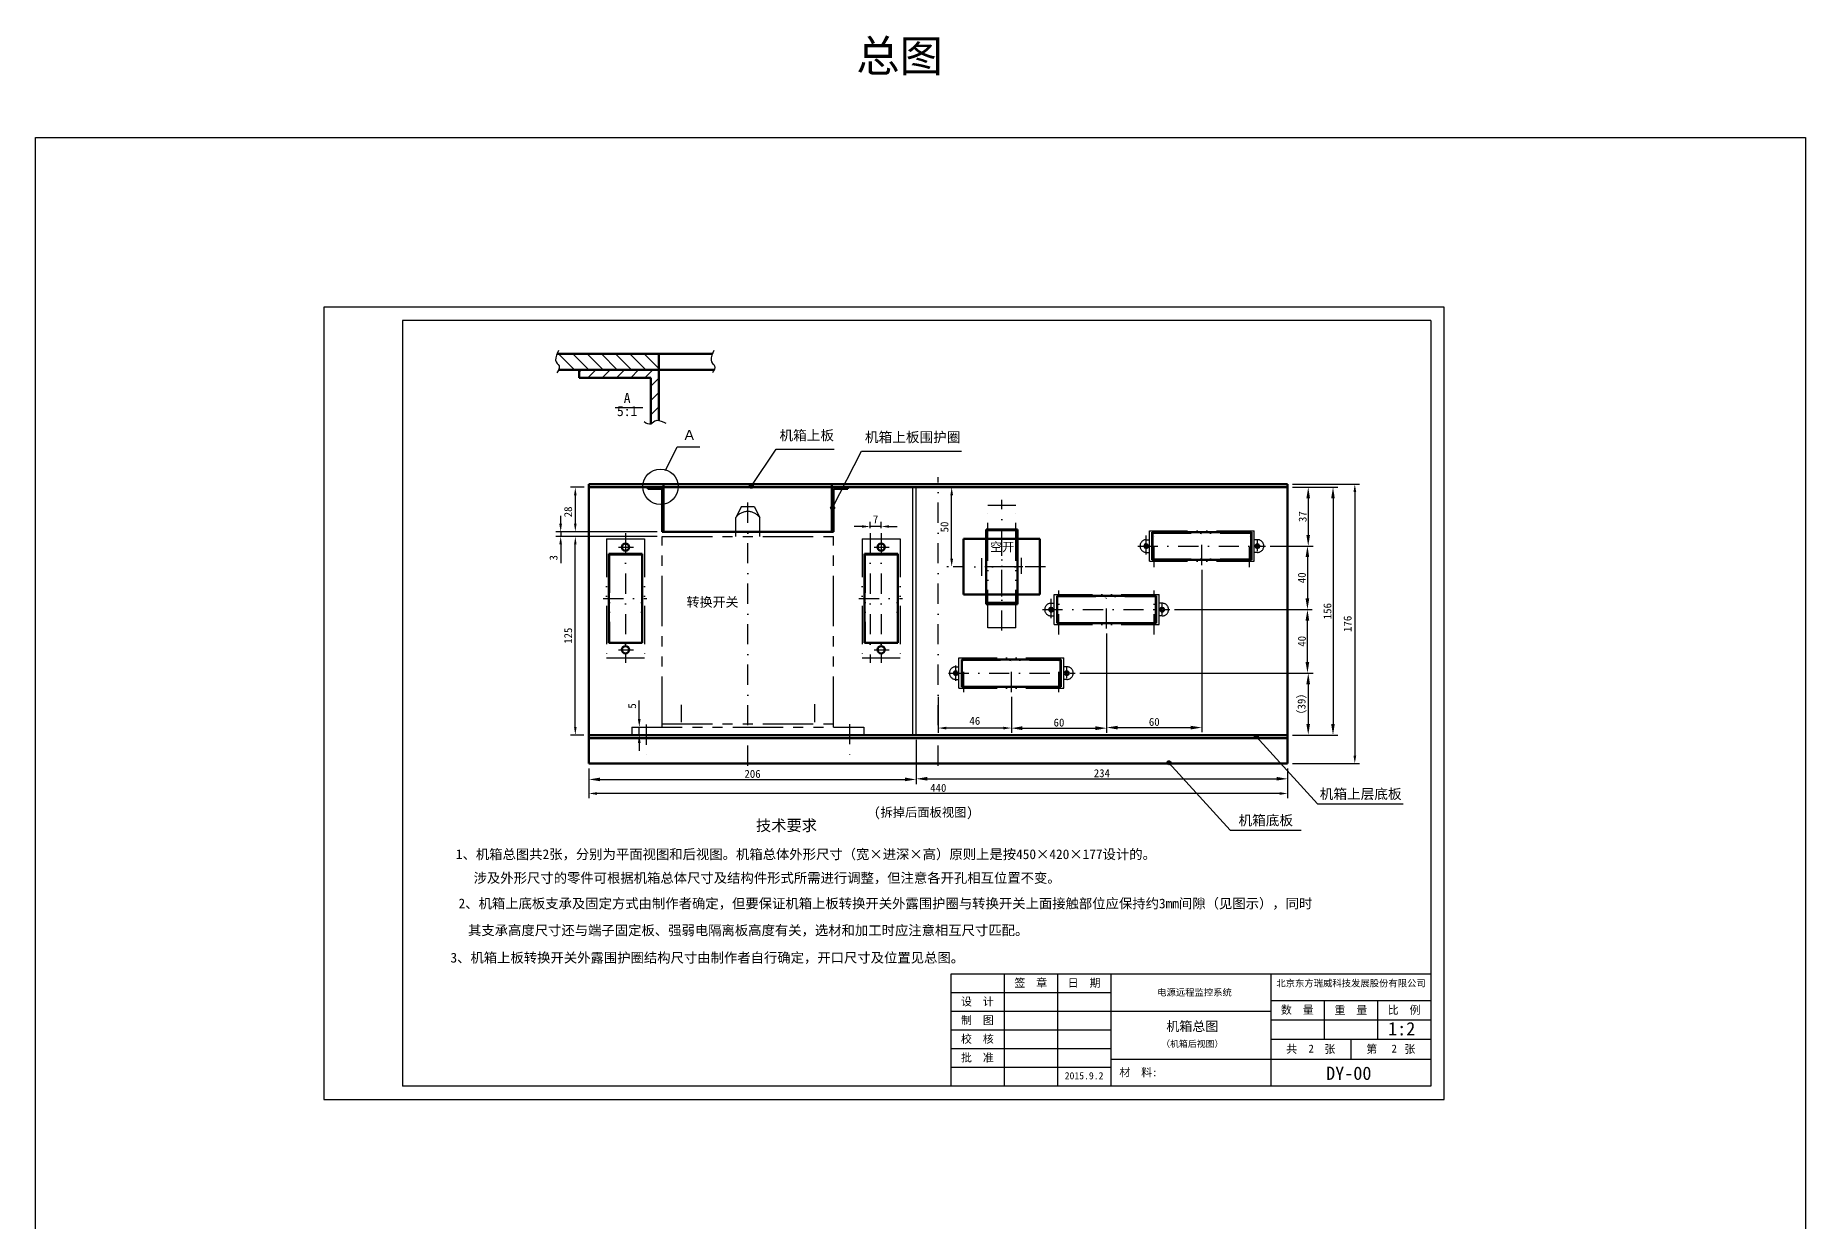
# Model space of a CAD drawing. Header units: millimetres. Extents: x 4100 to 7818, y 1137 to 2652.
# Drawn here: x 4100 to 5215, y 1884 to 2631 of the extents above; entities that cross this region are included whole.
import ezdxf

# ---------------------------------------------------------------- set-up
doc = ezdxf.new("R2010")
doc.units = ezdxf.units.MM
for name, pattern in [('ACAD_ISO12W100', [21, 12, -3, 0, -3, 0, -3]), ('DASHDOTX2', [50.8, 25.4, -12.7, 0, -12.7]), ('PHANTOM2', [31.75, 15.875, -3.175, 3.175, -3.175, 3.175, -3.175])]:
    doc.linetypes.add(name, pattern=pattern)
doc.layers.get('0').update_dxf_attribs({"lineweight": 50})
doc.layers.get('Defpoints').update_dxf_attribs({"lineweight": 25})
doc.layers.add('1轮廓实线层', color=7, linetype='Continuous')
doc.layers.add('点划线', color=1, linetype='DASHDOTX2', lineweight=30)
doc.layers.add('细实线', color=1, linetype='Continuous', lineweight=30)
doc.styles.get("Standard").update_dxf_attribs({"font": 'SimSun.ttf', "height": 5})
doc.dimstyles.new('ISO-25', dxfattribs={"dimtxt": 8, "dimasz": 20, "dimexe": 5, "dimexo": 0.625, "dimgap": 20, "dimtad": 1, "dimdsep": 46, "dimtxsty": 'Standard', "dimcen": 2.5, "dimclrd": 4, "dimclre": 4, "dimclrt": 4, "dimadec": 0, "dimazin": 0, "dimtfac": 1, "dimtmove": 0, "dimatfit": 3, "dimfxl": 0, "dimarcsym": 0})

# ---------------------------------------------------------------- blocks, each defined once
blk = doc.blocks.new('*D63')
at = {"layer": '1轮廓实线层', "color": 1, "lineweight": 25}
for p, q in [((4654.9, 2187.7), (4654.9, 2160.1)), ((4661.9, 2163.1), (4881.9, 2163.1)), ((4888.9, 2169.7), (4888.9, 2160.1))]:
    blk.add_line(p, q, dxfattribs=at)
at = {"layer": '1轮廓实线层', "color": 1, "lineweight": -3}
for points in [[(4661.9, 2164.3), (4661.9, 2162), (4654.9, 2163.1)], [(4881.9, 2164.3), (4881.9, 2162), (4888.9, 2163.1)]]:
    blk.add_solid(points, dxfattribs=at)
at = {"layer": 'Defpoints', "color": 0, "lineweight": -3}
for p in [(4654.9, 2190.7), (4888.9, 2172.7), (4888.9, 2163.1)]:
    blk.add_point(p, dxfattribs=at)
at = {"layer": '1轮廓实线层', "color": 1, "lineweight": 50, "insert": (4771.9, 2166.6), "char_height": 5, "attachment_point": 5}
blk.add_mtext('234', dxfattribs=at)
blk = doc.blocks.new('_None')
blk = doc.blocks.new('*D64')
at = {"layer": '1轮廓实线层', "color": 1, "lineweight": 25}
for p, q in [((4654.9, 2187.7), (4654.9, 2159.7)), ((4448.9, 2169.7), (4448.9, 2159.7)), ((4455.9, 2162.7), (4647.9, 2162.7))]:
    blk.add_line(p, q, dxfattribs=at)
at = {"layer": '1轮廓实线层', "color": 1, "lineweight": -3}
for points in [[(4455.9, 2163.9), (4455.9, 2161.6), (4448.9, 2162.7)], [(4647.9, 2163.9), (4647.9, 2161.6), (4654.9, 2162.7)]]:
    blk.add_solid(points, dxfattribs=at)
at = {"layer": 'Defpoints', "color": 0, "lineweight": -3}
for p in [(4654.9, 2190.7), (4448.9, 2172.7), (4654.9, 2162.7)]:
    blk.add_point(p, dxfattribs=at)
at = {"layer": '1轮廓实线层', "color": 1, "lineweight": 50, "insert": (4551.9, 2166.2), "char_height": 5, "attachment_point": 5}
blk.add_mtext('206', dxfattribs=at)
blk = doc.blocks.new('*D65')
at = {"layer": 'Defpoints', "color": 0, "lineweight": -3}
for p in [(4448.9, 2172.7), (4888.9, 2172.7), (4448.9, 2153.9)]:
    blk.add_point(p, dxfattribs=at)
at = {"layer": '细实线', "color": 1, "lineweight": -2}
for p, q in [((4448.9, 2169.7), (4448.9, 2150.9)), ((4888.9, 2169.7), (4888.9, 2150.9)), ((4883.9, 2153.9), (4453.9, 2153.9))]:
    blk.add_line(p, q, dxfattribs=at)
at = {"layer": '细实线', "color": 1, "lineweight": -3}
for points in [[(4453.9, 2154.7), (4453.9, 2153), (4448.9, 2153.9)], [(4883.9, 2154.7), (4883.9, 2153), (4888.9, 2153.9)]]:
    blk.add_solid(points, dxfattribs=at)
at = {"layer": '细实线', "color": 1, "lineweight": -3, "insert": (4668.9, 2157.4), "char_height": 5, "attachment_point": 5}
blk.add_mtext('440', dxfattribs=at)
blk = doc.blocks.new('*D67')
at = {"layer": '1轮廓实线层', "color": 1, "lineweight": 25}
for p, q in [((4891.9, 2346.7), (4920.5, 2346.7)), ((4917.5, 2339.7), (4917.5, 2197.7)), ((4891.9, 2190.7), (4920.5, 2190.7))]:
    blk.add_line(p, q, dxfattribs=at)
at = {"layer": '1轮廓实线层', "color": 1, "lineweight": -3}
for points in [[(4916.3, 2339.7), (4918.6, 2339.7), (4917.5, 2346.7)], [(4916.3, 2197.7), (4918.6, 2197.7), (4917.5, 2190.7)]]:
    blk.add_solid(points, dxfattribs=at)
at = {"layer": 'Defpoints', "color": 0, "lineweight": -3}
for p in [(4888.9, 2346.7), (4888.9, 2190.7), (4917.5, 2190.7)]:
    blk.add_point(p, dxfattribs=at)
at = {"layer": '1轮廓实线层', "color": 1, "lineweight": -3, "insert": (4914, 2268.7), "char_height": 5, "attachment_point": 5, "rotation": 90}
blk.add_mtext('156', dxfattribs=at)
blk = doc.blocks.new('*D68')
at = {"layer": '1轮廓实线层', "color": 1, "lineweight": 25}
for p, q in [((4817.6, 2269.7), (4904.4, 2269.7)), ((4901.4, 2236.7), (4901.4, 2262.7)), ((4758, 2229.7), (4904.4, 2229.7))]:
    blk.add_line(p, q, dxfattribs=at)
at = {"layer": '1轮廓实线层', "color": 1, "lineweight": -3}
for points in [[(4900.2, 2262.7), (4902.5, 2262.7), (4901.4, 2269.7)], [(4900.2, 2236.7), (4902.5, 2236.7), (4901.4, 2229.7)]]:
    blk.add_solid(points, dxfattribs=at)
at = {"layer": 'Defpoints', "color": 0, "lineweight": -3}
for p in [(4814.6, 2269.7), (4901.4, 2269.7), (4755, 2229.7)]:
    blk.add_point(p, dxfattribs=at)
at = {"layer": '1轮廓实线层', "color": 1, "lineweight": -3, "insert": (4897.9, 2249.7), "char_height": 5, "attachment_point": 5, "rotation": 90}
blk.add_mtext('40', dxfattribs=at)
blk = doc.blocks.new('*D69')
at = {"layer": '1轮廓实线层', "color": 1, "lineweight": 25}
for p, q in [((4878, 2309.7), (4904.4, 2309.7)), ((4901.4, 2302.7), (4901.4, 2276.7)), ((4817.6, 2269.7), (4904.4, 2269.7))]:
    blk.add_line(p, q, dxfattribs=at)
at = {"layer": '1轮廓实线层', "color": 1, "lineweight": -3}
for points in [[(4900.2, 2302.7), (4902.5, 2302.7), (4901.4, 2309.7)], [(4900.2, 2276.7), (4902.5, 2276.7), (4901.4, 2269.7)]]:
    blk.add_solid(points, dxfattribs=at)
at = {"layer": 'Defpoints', "color": 0, "lineweight": -3}
for p in [(4875, 2309.7), (4814.6, 2269.7), (4901.4, 2269.7)]:
    blk.add_point(p, dxfattribs=at)
at = {"layer": '1轮廓实线层', "color": 1, "lineweight": -3, "insert": (4897.9, 2289.7), "char_height": 5, "attachment_point": 5, "rotation": 90}
blk.add_mtext('40', dxfattribs=at)
blk = doc.blocks.new('*D70')
at = {"layer": '1轮廓实线层', "color": 1, "lineweight": 25}
for p, q in [((4758, 2229.7), (4904.9, 2229.7)), ((4901.9, 2222.7), (4901.9, 2197.7)), ((4891.9, 2190.7), (4904.9, 2190.7))]:
    blk.add_line(p, q, dxfattribs=at)
at = {"layer": '1轮廓实线层', "color": 1, "lineweight": -3}
for points in [[(4900.7, 2222.7), (4903, 2222.7), (4901.9, 2229.7)], [(4900.7, 2197.7), (4903, 2197.7), (4901.9, 2190.7)]]:
    blk.add_solid(points, dxfattribs=at)
at = {"layer": 'Defpoints', "color": 0, "lineweight": -3}
for p in [(4755, 2229.7), (4888.9, 2190.7), (4901.9, 2190.7)]:
    blk.add_point(p, dxfattribs=at)
at = {"layer": '1轮廓实线层', "color": 1, "lineweight": -3, "insert": (4898, 2210.2), "char_height": 5, "attachment_point": 5, "rotation": 90}
blk.add_mtext('（39）', dxfattribs=at)
blk = doc.blocks.new('*D71')
at = {"layer": '1轮廓实线层', "color": 1, "lineweight": 25}
for p, q in [((4891.9, 2346.7), (4904.9, 2346.7)), ((4901.9, 2339.7), (4901.9, 2316.7)), ((4878, 2309.7), (4904.9, 2309.7))]:
    blk.add_line(p, q, dxfattribs=at)
at = {"layer": '1轮廓实线层', "color": 1, "lineweight": -3}
for points in [[(4900.7, 2339.7), (4903, 2339.7), (4901.9, 2346.7)], [(4900.7, 2316.7), (4903, 2316.7), (4901.9, 2309.7)]]:
    blk.add_solid(points, dxfattribs=at)
at = {"layer": 'Defpoints', "color": 0, "lineweight": -3}
for p in [(4888.9, 2346.7), (4875, 2309.7), (4901.9, 2309.7)]:
    blk.add_point(p, dxfattribs=at)
at = {"layer": '1轮廓实线层', "color": 1, "lineweight": -3, "insert": (4898.4, 2328.2), "char_height": 5, "attachment_point": 5, "rotation": 90}
blk.add_mtext('37', dxfattribs=at)
blk = doc.blocks.new('*D72')
at = {"layer": '1轮廓实线层', "color": 1, "lineweight": 25}
for p, q in [((4774.9, 2254.7), (4774.9, 2192)), ((4714.9, 2214.7), (4714.9, 2192)), ((4721.9, 2195), (4767.9, 2195))]:
    blk.add_line(p, q, dxfattribs=at)
at = {"layer": '1轮廓实线层', "color": 1, "lineweight": -3}
for points in [[(4721.9, 2196.2), (4721.9, 2193.8), (4714.9, 2195)], [(4767.9, 2196.2), (4767.9, 2193.8), (4774.9, 2195)]]:
    blk.add_solid(points, dxfattribs=at)
at = {"layer": 'Defpoints', "color": 0, "lineweight": -3}
for p in [(4774.9, 2257.7), (4714.9, 2217.7), (4774.9, 2195)]:
    blk.add_point(p, dxfattribs=at)
at = {"layer": '1轮廓实线层', "color": 1, "lineweight": -3, "insert": (4744.9, 2198.5), "char_height": 5, "attachment_point": 5}
blk.add_mtext('60', dxfattribs=at)
blk = doc.blocks.new('*D73')
at = {"layer": '1轮廓实线层', "color": 1, "lineweight": 25}
for p, q in [((4834.9, 2294.7), (4834.9, 2192.4)), ((4774.9, 2254.7), (4774.9, 2192.4)), ((4781.9, 2195.4), (4827.9, 2195.4))]:
    blk.add_line(p, q, dxfattribs=at)
at = {"layer": '1轮廓实线层', "color": 1, "lineweight": -3}
for points in [[(4781.9, 2196.5), (4781.9, 2194.2), (4774.9, 2195.4)], [(4827.9, 2196.5), (4827.9, 2194.2), (4834.9, 2195.4)]]:
    blk.add_solid(points, dxfattribs=at)
at = {"layer": 'Defpoints', "color": 0, "lineweight": -3}
for p in [(4834.9, 2297.7), (4774.9, 2257.7), (4834.9, 2195.4)]:
    blk.add_point(p, dxfattribs=at)
at = {"layer": '1轮廓实线层', "color": 1, "lineweight": -3, "insert": (4804.9, 2198.9), "char_height": 5, "attachment_point": 5}
blk.add_mtext('60', dxfattribs=at)
blk = doc.blocks.new('*D95')
at = {"layer": '1轮廓实线层', "color": 1, "lineweight": 25}
for p, q in [((4491.9, 2315.7), (4437.3, 2315.7)), ((4440.3, 2195.7), (4440.3, 2310.7)), ((4445.6, 2190.7), (4437.3, 2190.7))]:
    blk.add_line(p, q, dxfattribs=at)
at = {"layer": '1轮廓实线层', "color": 1, "lineweight": -3}
for points in [[(4439.5, 2310.7), (4441.1, 2310.7), (4440.3, 2315.7)], [(4439.5, 2195.7), (4441.1, 2195.7), (4440.3, 2190.7)]]:
    blk.add_solid(points, dxfattribs=at)
at = {"layer": 'Defpoints', "color": 0, "lineweight": -3}
for p in [(4440.3, 2315.7), (4494.9, 2315.7), (4448.6, 2190.7)]:
    blk.add_point(p, dxfattribs=at)
at = {"layer": '1轮廓实线层', "color": 1, "lineweight": -3, "insert": (4435.8, 2253.2), "char_height": 5, "attachment_point": 5, "rotation": 90}
blk.add_mtext('125', dxfattribs=at)
blk = doc.blocks.new('*D96')
at = {"layer": '1轮廓实线层', "color": 1, "lineweight": 25}
for p, q in [((4480.6, 2200.7), (4480.6, 2212.4)), ((4478.9, 2195.7), (4483.6, 2195.7)), ((4478.9, 2190.7), (4483.6, 2190.7)), ((4480.6, 2190.7), (4480.6, 2195.7)), ((4480.6, 2185.7), (4480.6, 2180.7))]:
    blk.add_line(p, q, dxfattribs=at)
at = {"layer": '1轮廓实线层', "color": 1, "lineweight": -3}
for points in [[(4479.7, 2200.7), (4481.4, 2200.7), (4480.6, 2195.7)], [(4479.7, 2185.7), (4481.4, 2185.7), (4480.6, 2190.7)]]:
    blk.add_solid(points, dxfattribs=at)
at = {"layer": 'Defpoints', "color": 0, "lineweight": -3}
for p in [(4475.9, 2195.7), (4475.9, 2190.7), (4480.6, 2195.7)]:
    blk.add_point(p, dxfattribs=at)
at = {"layer": '1轮廓实线层', "color": 1, "lineweight": -3, "insert": (4476.1, 2209), "char_height": 5, "attachment_point": 5, "rotation": 90}
blk.add_mtext('5', dxfattribs=at)
blk = doc.blocks.new('*D98')
at = {"layer": '1轮廓实线层', "color": 1, "lineweight": 25}
for p, q in [((4445.9, 2346.7), (4437.3, 2346.7)), ((4440.3, 2341.7), (4440.3, 2323.7)), ((4491.9, 2318.7), (4437.3, 2318.7))]:
    blk.add_line(p, q, dxfattribs=at)
at = {"layer": '1轮廓实线层', "color": 1, "lineweight": -3}
for points in [[(4439.5, 2341.7), (4441.1, 2341.7), (4440.3, 2346.7)], [(4439.5, 2323.7), (4441.1, 2323.7), (4440.3, 2318.7)]]:
    blk.add_solid(points, dxfattribs=at)
at = {"layer": 'Defpoints', "color": 0, "lineweight": -3}
for p in [(4448.9, 2346.7), (4440.3, 2318.7), (4494.9, 2318.7)]:
    blk.add_point(p, dxfattribs=at)
at = {"layer": '1轮廓实线层', "color": 1, "lineweight": -3, "insert": (4435.8, 2331.2), "char_height": 5, "attachment_point": 5, "rotation": 90}
blk.add_mtext('28', dxfattribs=at)
blk = doc.blocks.new('*D99')
at = {"layer": '1轮廓实线层', "color": 1, "lineweight": 25}
for p, q in [((4431.1, 2323.7), (4431.1, 2328.7)), ((4491.9, 2318.7), (4428.1, 2318.7)), ((4491.9, 2315.7), (4428.1, 2315.7)), ((4431.1, 2318.7), (4431.1, 2315.7)), ((4431.1, 2310.7), (4431.1, 2299))]:
    blk.add_line(p, q, dxfattribs=at)
at = {"layer": '1轮廓实线层', "color": 1, "lineweight": -3}
for points in [[(4430.2, 2323.7), (4431.9, 2323.7), (4431.1, 2318.7)], [(4430.2, 2310.7), (4431.9, 2310.7), (4431.1, 2315.7)]]:
    blk.add_solid(points, dxfattribs=at)
at = {"layer": 'Defpoints', "color": 0, "lineweight": -3}
for p in [(4431.1, 2318.7), (4494.9, 2318.7), (4494.9, 2315.7)]:
    blk.add_point(p, dxfattribs=at)
at = {"layer": '1轮廓实线层', "color": 1, "lineweight": -3, "insert": (4426.6, 2302.3), "char_height": 5, "attachment_point": 5, "rotation": 90}
blk.add_mtext('3', dxfattribs=at)
blk = doc.blocks.new('*D106')
at = {"layer": '1轮廓实线层', "color": 1, "lineweight": 25}
for p, q in [((4891.9, 2348.7), (4934.2, 2348.7)), ((4931.2, 2343.7), (4931.2, 2177.7)), ((4891.9, 2172.7), (4934.2, 2172.7))]:
    blk.add_line(p, q, dxfattribs=at)
at = {"layer": '1轮廓实线层', "color": 1, "lineweight": -3}
for points in [[(4930.4, 2343.7), (4932.1, 2343.7), (4931.2, 2348.7)], [(4930.4, 2177.7), (4932.1, 2177.7), (4931.2, 2172.7)]]:
    blk.add_solid(points, dxfattribs=at)
at = {"layer": 'Defpoints', "color": 0, "lineweight": -3}
for p in [(4888.9, 2348.7), (4888.9, 2172.7), (4931.2, 2172.7)]:
    blk.add_point(p, dxfattribs=at)
at = {"layer": '1轮廓实线层', "color": 1, "lineweight": -3, "insert": (4926.7, 2260.7), "char_height": 5, "attachment_point": 5, "rotation": 90}
blk.add_mtext('176', dxfattribs=at)
blk = doc.blocks.new('*D113')
at = {"layer": '1轮廓实线层', "color": 1, "lineweight": 25}
for p, q in [((4668.9, 2214.7), (4668.9, 2192.1)), ((4714.9, 2214.7), (4714.9, 2192.1)), ((4709.9, 2195.1), (4673.9, 2195.1))]:
    blk.add_line(p, q, dxfattribs=at)
at = {"layer": '1轮廓实线层', "color": 1, "lineweight": -3}
for points in [[(4673.9, 2195.9), (4673.9, 2194.2), (4668.9, 2195.1)], [(4709.9, 2195.9), (4709.9, 2194.2), (4714.9, 2195.1)]]:
    blk.add_solid(points, dxfattribs=at)
at = {"layer": 'Defpoints', "color": 0, "lineweight": -3}
for p in [(4668.9, 2217.7), (4714.9, 2217.7), (4668.9, 2195.1)]:
    blk.add_point(p, dxfattribs=at)
at = {"layer": '1轮廓实线层', "color": 1, "lineweight": -3, "insert": (4691.9, 2199.6), "char_height": 5, "attachment_point": 5}
blk.add_mtext('46', dxfattribs=at)
blk = doc.blocks.new('*D114')
at = {"layer": '1轮廓实线层', "color": 1, "lineweight": 25}
for p, q in [((4620.9, 2322), (4615.9, 2322)), ((4625.9, 2320.9), (4625.9, 2325)), ((4632.9, 2322), (4625.9, 2322)), ((4632.9, 2320.9), (4632.9, 2325)), ((4637.9, 2322), (4642.9, 2322))]:
    blk.add_line(p, q, dxfattribs=at)
at = {"layer": '1轮廓实线层', "color": 1, "lineweight": -3}
for points in [[(4620.9, 2322.8), (4620.9, 2321.2), (4625.9, 2322)], [(4637.9, 2322.8), (4637.9, 2321.2), (4632.9, 2322)]]:
    blk.add_solid(points, dxfattribs=at)
at = {"layer": 'Defpoints', "color": 0, "lineweight": -3}
for p in [(4625.9, 2322), (4625.9, 2317.9), (4632.9, 2317.9)]:
    blk.add_point(p, dxfattribs=at)
at = {"layer": '1轮廓实线层', "color": 1, "lineweight": -3, "insert": (4629.4, 2326.5), "char_height": 5, "attachment_point": 5}
blk.add_mtext('7', dxfattribs=at)
blk = doc.blocks.new('*D115')
at = {"layer": '1轮廓实线层', "color": 1, "lineweight": 25}
for p, q in [((4675.3, 2346.7), (4674.3, 2346.7)), ((4677.3, 2301.7), (4677.3, 2341.7)), ((4675.3, 2296.7), (4674.3, 2296.7))]:
    blk.add_line(p, q, dxfattribs=at)
at = {"layer": '1轮廓实线层', "color": 1, "lineweight": -3}
for points in [[(4676.5, 2341.7), (4678.2, 2341.7), (4677.3, 2346.7)], [(4676.5, 2301.7), (4678.2, 2301.7), (4677.3, 2296.7)]]:
    blk.add_solid(points, dxfattribs=at)
at = {"layer": 'Defpoints', "color": 0, "lineweight": -3}
for p in [(4677.3, 2346.7), (4678.3, 2346.7), (4678.3, 2296.7)]:
    blk.add_point(p, dxfattribs=at)
at = {"layer": '1轮廓实线层', "color": 1, "lineweight": -3, "insert": (4672.8, 2321.7), "char_height": 5, "attachment_point": 5, "rotation": 90}
blk.add_mtext('50', dxfattribs=at)

msp = doc.modelspace()

# ---------------------------------------------------------------- hatches: boundary and pattern name
at = {"layer": '1轮廓实线层', "lineweight": -3}
h = msp.add_hatch(dxfattribs=at)
h.set_pattern_fill('ANSI31', color=6, scale=2, angle=90, style=0)
h.set_pattern_definition([(135, (-16.682, 7.24), (-4.490128, -4.490128), [])])
edge = h.paths.add_edge_path()
edge.add_line((4492.806, 2430.683), (4428.682, 2430.683))
edge.add_spline(control_points=[(4428.682, 2430.683), (4428.154, 2429.362), (4427.139, 2425.514), (4430.575, 2423.645), (4430.214, 2421.586), (4429.801, 2420.683)], knot_values=[4.72673008, 4.72673008, 4.72673008, 4.72673008, 7.31788795, 11.56127341, 14.4875773, 14.4875773, 14.4875773, 14.4875773], degree=3, periodic=0)
edge.add_line((4429.801, 2420.683), (4492.806, 2420.683))
edge.add_line((4492.806, 2420.683), (4492.806, 2430.683))
h = msp.add_hatch(dxfattribs=at)
h.set_pattern_fill('ANSI31', color=6, scale=2, style=0)
h.set_pattern_definition([(45, (-16.682, 7.24), (-4.490128, 4.490128), [])])
edge = h.paths.add_edge_path()
edge.add_line((4492.806, 2420.683), (4442.806, 2420.683))
edge.add_line((4442.806, 2420.683), (4442.806, 2415.683))
edge.add_line((4442.806, 2415.683), (4487.806, 2415.683))
edge.add_line((4487.806, 2415.683), (4487.806, 2386.476))
edge.add_spline(control_points=[(4487.806, 2386.476), (4487.844, 2386.491), (4488.943, 2386.954), (4489.954, 2388.813), (4492.367, 2388.692), (4492.806, 2388.627)], knot_values=[6.43143715, 6.43143715, 6.43143715, 6.43143715, 6.58113741, 10.82452287, 11.71097368, 11.71097368, 11.71097368, 11.71097368], degree=3, periodic=0)
edge.add_line((4492.806, 2388.627), (4492.806, 2420.683))
h = msp.add_hatch(dxfattribs=at)
h.set_pattern_fill('ANSI31', color=256, scale=0.1, style=0)
h.set_pattern_definition([(45, (-173.6671, 164.75127), (-0.224506403, 0.224506403), [])])
h.paths.add_polyline_path([(4552.003, 2348.205), (4550.311, 2348.205, 0.20639023), (4549.925, 2347.309, 0.2848745), (4550.609, 2346.205), (4551.705, 2346.205, 0.2848745), (4552.39, 2347.309, 0.20639023)])
h.paths.add_polyline_path([(4550.311, 2348.205), (4552.003, 2348.205, 0.3974815)])
h = msp.add_hatch(dxfattribs=at)
h.set_pattern_fill('ANSI31', color=256, scale=0.1, style=0)
h.set_pattern_definition([(45, (-122.48098, 151.2301), (-0.224506403, 0.224506403), [])])
h.paths.add_polyline_path([(4603.189, 2334.684), (4601.497, 2334.684, 0.20639023), (4601.111, 2333.788, 0.2848745), (4601.796, 2332.684), (4602.891, 2332.684, 0.2848745), (4603.576, 2333.788, 0.20639023)])
h.paths.add_polyline_path([(4601.497, 2334.684), (4603.189, 2334.684, 0.3974815)])
h = msp.add_hatch(dxfattribs=at)
h.set_pattern_fill('ANSI31', color=256, scale=0.1, style=0)
h.set_pattern_definition([(45, (144.38355, 7.2401), (-0.224506403, 0.224506403), [])])
h.paths.add_polyline_path([(4870.054, 2190.694), (4868.362, 2190.694, 0.20639023), (4867.976, 2189.798, 0.2848745), (4868.66, 2188.694), (4869.756, 2188.694, 0.2848745), (4870.44, 2189.798, 0.20639023)])
h.paths.add_polyline_path([(4868.362, 2190.694), (4870.054, 2190.694, 0.3974815)])
h = msp.add_hatch(dxfattribs=at)
h.set_pattern_fill('ANSI31', color=256, scale=0.1, style=0)
h.set_pattern_definition([(45, (89.33596, -9.3343), (-0.224506403, 0.224506403), [])])
h.paths.add_polyline_path([(4815.006, 2174.119), (4813.314, 2174.119, 0.20639023), (4812.928, 2173.223, 0.2848745), (4813.612, 2172.119), (4814.708, 2172.119, 0.2848745), (4815.393, 2173.223, 0.20639023)])
h.paths.add_polyline_path([(4813.314, 2174.119), (4815.006, 2174.119, 0.3974815)])

# ---------------------------------------------------------------- linework, layer by layer
at = {"lineweight": -3, "ltscale": 2}
for p, q in [((4979.118, 2451.785), (4331.497, 2451.785)), ((4331.497, 2451.785), (4331.497, 1969.625)), ((4979.118, 2451.785), (4979.118, 1969.625)), ((4652.912, 2190.694), (4652.912, 2346.694)), ((4654.912, 2190.694), (4654.912, 2346.694)), ((4676.718, 2040.185), (4676.718, 1969.625)), ((4979.118, 2040.185), (4676.718, 2040.185)), ((4777.518, 2040.185), (4777.518, 1969.625)), ((4878.318, 2040.185), (4878.318, 1969.625)), ((4979.118, 1969.625), (4331.497, 1969.625))]:
    msp.add_line(p, q, dxfattribs=at)
at = {"color": 6, "linetype": 'PHANTOM2', "lineweight": -3, "ltscale": 2}
for p, q in [((4544.912, 2334.694), (4541.412, 2327.717)), ((4544.912, 2334.694), (4552.912, 2334.694)), ((4552.912, 2334.694), (4556.412, 2327.717)), ((4541.412, 2315.694), (4541.412, 2327.717)), ((4556.412, 2315.694), (4556.412, 2327.717)), ((4494.912, 2195.694), (4494.912, 2315.694)), ((4494.912, 2315.694), (4602.912, 2315.694)), ((4602.912, 2195.694), (4602.912, 2315.694)), ((4494.912, 2197.694), (4602.912, 2197.694)), ((4475.912, 2195.694), (4475.912, 2190.694)), ((4475.912, 2195.694), (4621.912, 2195.694)), ((4621.912, 2195.694), (4621.912, 2190.694))]:
    msp.add_line(p, q, dxfattribs=at)
at = {"color": 6, "linetype": 'ACAD_ISO12W100', "lineweight": -3, "ltscale": 2}
for p, q in [((4700.026, 2258.194), (4700.026, 2335.194)), ((4717.726, 2335.194), (4700.026, 2335.194)), ((4717.726, 2258.194), (4717.726, 2335.194)), ((4717.726, 2319.194), (4700.026, 2319.194)), ((4801.912, 2300.194), (4801.912, 2319.194)), ((4801.912, 2319.194), (4867.912, 2319.194)), ((4867.912, 2300.194), (4867.912, 2319.194)), ((4459.912, 2314.194), (4459.912, 2239.194)), ((4459.912, 2314.194), (4483.912, 2314.194)), ((4483.912, 2314.194), (4483.912, 2239.194)), ((4620.912, 2314.194), (4620.912, 2239.194)), ((4620.912, 2314.194), (4644.912, 2314.194)), ((4644.912, 2314.194), (4644.912, 2239.194)), ((4799.912, 2313.694), (4801.912, 2313.694)), ((4804.162, 2301.544), (4804.162, 2317.844)), ((4804.162, 2317.844), (4865.662, 2317.844)), ((4865.662, 2301.544), (4865.662, 2317.844)), ((4869.912, 2313.694), (4867.912, 2313.694)), ((4461.912, 2304.194), (4461.912, 2249.194)), ((4461.912, 2304.194), (4481.912, 2304.194)), ((4481.912, 2304.194), (4481.912, 2249.194)), ((4622.912, 2304.194), (4622.912, 2249.194)), ((4622.912, 2304.194), (4642.912, 2304.194)), ((4642.912, 2304.194), (4642.912, 2249.194)), ((4799.912, 2305.694), (4801.912, 2305.694)), ((4801.912, 2300.194), (4867.912, 2300.194)), ((4804.162, 2301.544), (4865.662, 2301.544)), ((4869.912, 2305.694), (4867.912, 2305.694)), ((4741.912, 2260.194), (4741.912, 2279.194)), ((4741.912, 2279.194), (4807.912, 2279.194)), ((4744.162, 2261.544), (4744.162, 2277.844)), ((4744.162, 2277.844), (4805.662, 2277.844)), ((4805.662, 2261.544), (4805.662, 2277.844)), ((4807.912, 2260.194), (4807.912, 2279.194)), ((4717.726, 2274.194), (4700.026, 2274.194)), ((4739.912, 2273.694), (4741.912, 2273.694)), ((4739.912, 2265.694), (4741.912, 2265.694)), ((4809.912, 2273.694), (4807.912, 2273.694)), ((4809.912, 2265.694), (4807.912, 2265.694)), ((4717.726, 2258.194), (4700.026, 2258.194)), ((4741.912, 2260.194), (4807.912, 2260.194)), ((4744.162, 2261.544), (4805.662, 2261.544)), ((4461.912, 2249.194), (4481.912, 2249.194)), ((4622.912, 2249.194), (4642.912, 2249.194)), ((4459.912, 2239.194), (4483.912, 2239.194)), ((4620.912, 2239.194), (4644.912, 2239.194)), ((4679.912, 2233.694), (4681.912, 2233.694)), ((4681.912, 2220.194), (4681.912, 2239.194)), ((4681.912, 2239.194), (4747.912, 2239.194)), ((4681.912, 2239.194), (4747.912, 2239.194)), ((4684.162, 2221.544), (4684.162, 2237.844)), ((4684.162, 2237.844), (4745.662, 2237.844)), ((4745.662, 2221.544), (4745.662, 2237.844)), ((4747.912, 2220.194), (4747.912, 2239.194)), ((4749.912, 2233.694), (4747.912, 2233.694)), ((4679.912, 2225.694), (4681.912, 2225.694)), ((4681.912, 2220.194), (4747.912, 2220.194)), ((4684.162, 2221.544), (4745.662, 2221.544)), ((4749.912, 2225.694), (4747.912, 2225.694))]:
    msp.add_line(p, q, dxfattribs=at)
at = {"color": 0, "linetype": 'ByBlock', "lineweight": -3, "ltscale": 2}
msp.add_line((4475.912, 2190.694), (4622.073, 2190.694), dxfattribs=at)
at = {"color": 6, "linetype": 'PHANTOM2', "lineweight": -3, "ltscale": 2}
msp.add_arc((4548.912, 2322.055), 9.397, 37.051686, 142.948314, dxfattribs=at)
at = {"color": 6, "linetype": 'ACAD_ISO12W100', "lineweight": -3, "ltscale": 2}
for centre, start, end in [((4799.912, 2309.694), 90, 270), ((4869.912, 2309.694), 270, 90), ((4739.912, 2269.694), 90, 270), ((4809.912, 2269.694), 270, 90), ((4679.912, 2229.694), 90, 270), ((4749.912, 2229.694), 270, 90)]:
    msp.add_arc(centre, 4, start, end, dxfattribs=at)
at = {"layer": '1轮廓实线层', "lineweight": 50}
for p, q in [((4428.682, 2430.683), (4526.624, 2430.683)), ((4492.806, 2388.627), (4492.806, 2430.683)), ((4429.801, 2420.683), (4527.742, 2420.683)), ((4442.806, 2415.683), (4442.806, 2420.683)), ((4442.806, 2415.683), (4487.806, 2415.683)), ((4487.806, 2386.476), (4487.806, 2415.683)), ((4448.912, 2348.694), (4448.912, 2172.694)), ((4448.912, 2348.694), (4888.912, 2348.694)), ((4448.912, 2346.694), (4888.912, 2346.694)), ((4485.912, 2345.694), (4485.912, 2346.694)), ((4485.912, 2345.694), (4494.912, 2345.694)), ((4494.912, 2318.694), (4494.912, 2345.694)), ((4495.912, 2318.694), (4495.912, 2348.694)), ((4601.912, 2318.694), (4601.912, 2348.694)), ((4602.912, 2318.694), (4602.912, 2345.694)), ((4611.912, 2345.694), (4602.912, 2345.694)), ((4611.912, 2345.694), (4611.912, 2346.694)), ((4652.912, 2346.694), (4654.912, 2346.694)), ((4883.912, 2346.694), (4888.912, 2346.694)), ((4888.912, 2172.694), (4888.912, 2348.694)), ((4699.026, 2273.194), (4699.026, 2320.194)), ((4718.726, 2320.194), (4699.026, 2320.194)), ((4718.726, 2273.194), (4718.726, 2320.194)), ((4494.912, 2318.694), (4601.912, 2318.694)), ((4602.912, 2318.694), (4601.912, 2318.694)), ((4684.876, 2279.194), (4684.876, 2314.194)), ((4732.876, 2314.194), (4684.876, 2314.194)), ((4732.876, 2279.194), (4732.876, 2314.194)), ((4803.662, 2301.044), (4803.662, 2318.344)), ((4803.662, 2318.344), (4866.162, 2318.344)), ((4866.162, 2301.044), (4866.162, 2318.344)), ((4461.412, 2304.694), (4461.412, 2248.694)), ((4461.412, 2304.694), (4482.412, 2304.694)), ((4482.412, 2304.694), (4482.412, 2248.694)), ((4622.412, 2304.694), (4622.412, 2248.694)), ((4622.412, 2304.694), (4643.412, 2304.694)), ((4643.412, 2304.694), (4643.412, 2248.694)), ((4803.662, 2301.044), (4866.162, 2301.044)), ((4732.876, 2279.194), (4684.876, 2279.194)), ((4743.662, 2261.044), (4743.662, 2278.344)), ((4743.662, 2278.344), (4806.162, 2278.344)), ((4806.162, 2261.044), (4806.162, 2278.344)), ((4718.726, 2273.194), (4699.026, 2273.194)), ((4743.662, 2261.044), (4806.162, 2261.044)), ((4461.412, 2248.694), (4482.412, 2248.694)), ((4622.412, 2248.694), (4643.412, 2248.694)), ((4683.662, 2221.044), (4683.662, 2238.344)), ((4683.662, 2238.344), (4746.162, 2238.344)), ((4746.162, 2221.044), (4746.162, 2238.344)), ((4683.662, 2221.044), (4746.162, 2221.044)), ((4448.912, 2190.694), (4888.912, 2190.694)), ((4448.912, 2188.694), (4888.912, 2188.694)), ((4448.912, 2172.694), (4888.912, 2172.694))]:
    msp.add_line(p, q, dxfattribs=at)
at = {"layer": '1轮廓实线层', "lineweight": -3}
for p, q in [((4465.425, 2397.036), (4482.803, 2397.036)), ((4497.149, 2357.33), (4504.364, 2372.176)), ((4504.364, 2372.176), (4518.794, 2372.176)), ((4551.074, 2347.185), (4566.873, 2370.617)), ((4566.873, 2370.617), (4603.241, 2370.617)), ((4602.26, 2333.664), (4620.541, 2369.492)), ((4620.541, 2369.492), (4683.487, 2369.492)), ((4869.124, 2189.674), (4907.792, 2147.256)), ((4814.077, 2173.099), (4852.745, 2130.682)), ((4907.792, 2147.256), (4961.573, 2147.256)), ((4852.745, 2130.682), (4897.516, 2130.682))]:
    msp.add_line(p, q, dxfattribs=at)
msp.add_lwpolyline([(4100.271, 2567.005), (5215.113, 2567.005), (5215.113, 1137.318), (4100.271, 1137.318)], close=True, dxfattribs=at)
at = {"layer": '1轮廓实线层', "color": 4, "lineweight": -3}
msp.add_circle((4493.954, 2347.024), 11.147, dxfattribs=at)
at = {"layer": '1轮廓实线层', "lineweight": 50}
for centre, radius in [((4471.912, 2308.994), 2.3), ((4632.912, 2308.994), 2.3), ((4799.912, 2309.694), 1.158), ((4869.912, 2309.694), 1.158), ((4739.912, 2269.694), 1.158), ((4809.912, 2269.694), 1.158), ((4471.912, 2244.394), 2.3), ((4632.912, 2244.394), 2.3), ((4679.912, 2229.694), 1.158), ((4749.912, 2229.694), 1.158)]:
    msp.add_circle(centre, radius, dxfattribs=at)
at = {"layer": '1轮廓实线层', "color": 4, "lineweight": -3}
for points in [[(4429.69, 2432.763), (4428.775, 2431.199), (4426.604, 2425.805), (4431.258, 2423.273), (4429.808, 2420.422), (4428.69, 2418.817)], [(4527.631, 2432.763), (4526.716, 2431.199), (4524.545, 2425.805), (4529.2, 2423.273), (4527.749, 2420.422), (4526.632, 2418.817)], [(4497.529, 2386.863), (4495.966, 2387.777), (4490.572, 2389.948), (4488.039, 2385.294), (4485.188, 2386.745), (4483.584, 2387.862)]]:
    msp.add_open_spline(points, degree=3, knots=[3.2063177, 3.2063177, 3.2063177, 3.2063177, 7.31788795, 11.56127341, 16.42752307, 16.42752307, 16.42752307, 16.42752307], dxfattribs=at)
at = {"layer": '点划线', "lineweight": -3, "ltscale": 0.5}
for p, q in [((4668.912, 2171.313), (4668.912, 2353.161)), ((4548.912, 2171.313), (4548.912, 2337.289)), ((4708.876, 2256.458), (4708.876, 2338.7)), ((4548.912, 2171.313), (4548.912, 2324.201)), ((4668.912, 2171.313), (4668.912, 2324.201)), ((4804.912, 2296.436), (4804.912, 2321.61)), ((4834.912, 2297.679), (4834.912, 2321.61)), ((4864.912, 2296.436), (4864.912, 2321.61)), ((4467.43, 2308.994), (4476.973, 2308.994)), ((4471.912, 2317.875), (4471.912, 2236.194)), ((4625.912, 2317.875), (4625.912, 2236.194)), ((4628.43, 2308.994), (4637.973, 2308.994)), ((4632.912, 2317.875), (4632.912, 2236.194)), ((4708.876, 2277.941), (4708.876, 2316.211)), ((4794.505, 2309.694), (4875.035, 2309.694)), ((4799.912, 2304.303), (4799.912, 2316.378)), ((4869.912, 2306.45), (4869.912, 2313.713)), ((4736.383, 2296.694), (4678.295, 2296.694)), ((4722.089, 2296.694), (4695.816, 2296.694)), ((4696.376, 2290.912), (4696.376, 2302.047)), ((4721.376, 2292.158), (4721.376, 2302.267)), ((4457.886, 2276.694), (4485.29, 2276.694)), ((4618.886, 2276.694), (4646.29, 2276.694)), ((4739.912, 2264.303), (4739.912, 2276.378)), ((4744.912, 2254.017), (4744.912, 2281.61)), ((4774.912, 2257.679), (4774.912, 2281.61)), ((4804.912, 2254.017), (4804.912, 2281.61)), ((4734.505, 2269.694), (4814.629, 2269.694)), ((4809.912, 2266.45), (4809.912, 2273.713)), ((4467.43, 2244.394), (4476.973, 2244.394)), ((4628.43, 2244.394), (4637.973, 2244.394)), ((4684.912, 2217.679), (4684.912, 2241.265)), ((4714.912, 2217.679), (4714.912, 2241.61)), ((4744.912, 2217.679), (4744.912, 2243.173)), ((4675.404, 2229.694), (4755.012, 2229.694)), ((4679.912, 2224.865), (4679.912, 2234.476)), ((4749.912, 2226.45), (4749.912, 2233.713)), ((4506.912, 2209.664), (4506.912, 2198.833)), ((4590.912, 2210.038), (4590.912, 2198.833)), ((4484.912, 2197.264), (4484.912, 2176.285)), ((4612.912, 2197.607), (4612.912, 2177.234))]:
    msp.add_line(p, q, dxfattribs=at)
at = {"layer": '细实线', "color": 1, "lineweight": -3, "ltscale": 2}
for p, q in [((4710.318, 2040.185), (4710.318, 1969.625)), ((4743.918, 2040.185), (4743.918, 1969.625)), ((4777.518, 2028.425), (4676.718, 2028.425)), ((4979.118, 2023.385), (4878.318, 2023.385)), ((4911.918, 2023.385), (4911.918, 1998.857)), ((4945.518, 2023.385), (4945.518, 1998.857)), ((4777.518, 2016.665), (4676.718, 2016.665)), ((4878.318, 2016.678), (4777.518, 2016.678)), ((4979.118, 2011.121), (4878.318, 2011.121)), ((4777.518, 2004.905), (4676.718, 2004.905)), ((4979.118, 1998.857), (4878.318, 1998.857)), ((4928.718, 1998.857), (4928.718, 1986.425)), ((4777.518, 1993.145), (4676.718, 1993.145)), ((4979.118, 1986.425), (4777.518, 1986.425)), ((4777.518, 1981.385), (4676.718, 1981.385)), ((4777.518, 1981.385), (4676.718, 1981.385)), ((4777.518, 1981.385), (4676.718, 1981.385))]:
    msp.add_line(p, q, dxfattribs=at)
msp.add_lwpolyline([(4281.918, 1961.225), (4987.518, 1961.225), (4987.518, 2460.185), (4281.918, 2460.185)], close=True, dxfattribs=at)
at = {"layer": '细实线', "color": 0, "linetype": 'ByBlock', "lineweight": -3}
for centre in [(4551.157, 2347.309), (4602.343, 2333.788), (4869.208, 2189.798), (4814.16, 2173.223)]:
    msp.add_circle(centre, 1.232, dxfattribs=at)
at = {"layer": '细实线', "color": 3, "lineweight": -3}
for centre in [(4799.912, 2309.694), (4869.912, 2309.694), (4739.912, 2269.694), (4809.912, 2269.694), (4679.912, 2229.694), (4749.912, 2229.694)]:
    msp.add_arc(centre, 1.5, 113.402358, 19.890583, dxfattribs=at)

# ---------------------------------------------------------------- texts
at = {"color": 1, "lineweight": -3, "ltscale": 2}
for p in [(4901.99, 1990.68), (4954.314, 1990.68)]:
    msp.add_text('2', height=5.04, dxfattribs=at).set_placement(p)
at = {"lineweight": -3, "ltscale": 2, "char_height": 5.04}
for s, insert, width, attachment_point in [('签  章', (4727.118, 2034.305), 33.6, 5), ('日  期', (4760.718, 2034.305), 33.6, 5), ('设  计', (4693.518, 2022.545), 33.6, 5), ('数  量', (4895, 2017.312), 32.12546, 5), ('重  量', (4928.718, 2017.253), 33.6, 5), ('比  例', (4962.318, 2017.253), 33.6, 5), ('制  图', (4693.518, 2010.785), 33.6, 5), ('校  核', (4693.518, 1999.025), 33.6, 5), ('共     张', (4903.518, 1992.641), 50.4, 5), ('第     张', (4953.918, 1992.641), 50.4, 5), ('批  准', (4693.518, 1987.265), 33.6, 5), ('{\\H0.8889x;2015.9.2}', (4760.718, 1976.098), 47.64418, 5), ('材  料:', (4782.937, 1978.025), 100.8, 4)]:
    msp.add_mtext(s, dxfattribs=dict(at, insert=insert, width=width, attachment_point=attachment_point))
at = {"layer": '细实线', "lineweight": -3}
for s, p in [('1:2', (4952.167, 2001.53)), ('DY-00', (4913.13, 1973.514))]:
    msp.add_text(s, height=8.4, dxfattribs=at).set_placement(p)
at = {"layer": '细实线', "lineweight": -3, "attachment_point": 5}
for s, insert, char_height, width in [('{\\H1.984x;\\C0;总图}', (4644.561, 2617.275), 10.08, 201.6), ('{\\H0.625x;5:1}', (4472.937, 2394.629), 10.08, 201.6), ('{\\H0.625x;A}', (4472.937, 2402.943), 10.08, 201.6), ('{\\fArial|b0|i0|c0|p32;\\H0.625x;A}', (4512.06, 2379.705), 10.08, 201.6), ('{\\H0.625x;机箱上板}', (4586.061, 2379.072), 10.08, 201.6), ('{\\H0.625x;机箱上板围护圈}', (4652.771, 2377.947), 10.08, 201.6), ('空开', (4709.087, 2308.863), 5.6, 96), ('{\\H0.5357x;转换开关}', (4526.726, 2274.093), 11.2, 192), ('{\\H0.5357x;转换开关}', (4526.726, 2274.093), 11.2, 192), ('{\\H0.625x;机箱上层底板}', (4934.921, 2153.205), 10.08, 201.6), ('{\\H0.5952x;(\\H0.9451x;拆掉后面板视图\\H1.058x;)}', (4659.545, 2141.396), 10.08, 201.6), ('{\\H0.625x;机箱底板}', (4875.145, 2136.631), 10.08, 201.6), ('技术要求', (4573.284, 2133.387), 7.04, 105.6), ('\\pt18.4742,67.7075,123.083;1、机箱总图共2张，分别为平面视图和后视图。机箱总体外形尺寸（宽×进深×高）原则上是按450×420×177设计的。', (4585.523, 2115.171), 6.16, 610.38756), ('\\pt18.4742,67.7075,123.083;涉及外形尺寸的零件可根据机箱总体尺寸及结构件形式所需进行调整，但注意各开孔相互位置不变。', (4561.109, 2100.249), 6.16, 485.18171), ('\\pt18.4742,67.7075,123.083;2、机箱上底板支承及固定方式由制作者确定，但要保证机箱上板转换开关外露围护圈与转换开关上面接触部位应保持约3mm间隙（见图示），同时', (4635.613, 2084.171), 6.16, 610.38756), ('\\pt18.4742,67.7075,123.083;其支承高度尺寸还与端子固定板、强弱电隔离板高度有关，选材和加工时应注意相互尺寸匹配。', (4549.171, 2067.275), 6.16, 435.76056), ('\\pt18.4742,67.7075,123.083;3、机箱上板转换开关外露围护圈结构尺寸由制作者自行确定，开口尺寸及位置见总图。', (4523.399, 2050.036), 6.16, 610.38756), ('{\\H0.625x;电源远程监控系统}', (4830.283, 2028.398), 6.72, 142.84231), ('{\\H0.625x;北京东方瑞威科技发展股份有限公司}', (4928.857, 2034.144), 6.72, 100.8), ('{\\H0.5952x;机箱总图}', (4828.871, 2006.967), 10.08, 201.6), ('{\\H0.5952x;（机箱后视图）}', (4828.871, 1995.934), 6.72, 142.84231)]:
    msp.add_mtext(s, dxfattribs=dict(at, insert=insert, char_height=char_height, width=width))

# ---------------------------------------------------------------- dimensions: what is measured, and where the dimension line sits
at = {"layer": '1轮廓实线层', "lineweight": -3}
for base, p1, picture, middle in [((4440.296, 2318.694), (4448.912, 2346.694), '*D98', (4440.296, 2331.17)), ((4431.053, 2318.694), (4494.912, 2315.694), '*D99', (4431.053, 2302.346))]:
    dim = msp.add_linear_dim(base=base, p1=p1, p2=(4494.912, 2318.694), angle=90, dimstyle='ISO-25', override={"dimtxt": 5, "dimasz": 5, "dimexe": 3, "dimexo": 3, "dimgap": 2, "dimdec": 1, "dimclrd": 1, "dimclre": 1, "dimclrt": 1, "dimtp": 0.1, "dimtm": 0.1, "dimtdec": 1, "dimldrblk": 'None', "dimlwd": 25, "dimlwe": 25}, dxfattribs=at)
    dim.commit()
    dim.dimension.update_dxf_attribs({"geometry": picture, "text_midpoint": middle, "dimtype": 160})
for base, p1, p2, override, picture, middle in [((4677.329, 2346.694), (4678.295, 2296.694), (4678.295, 2346.694), {"dimtxt": 5, "dimasz": 5, "dimexe": 3, "dimexo": 3, "dimgap": 2, "dimdec": 1, "dimclrd": 1, "dimclre": 1, "dimclrt": 1, "dimtp": 0.1, "dimtm": 0.1, "dimtdec": 1, "dimldrblk": 'None', "dimlwd": 25, "dimlwe": 25}, '*D115', (4672.829, 2321.694)), ((4901.859, 2309.694), (4888.912, 2346.694), (4875.035, 2309.694), {"dimtxt": 5, "dimasz": 7, "dimexe": 3, "dimexo": 3, "dimgap": 1, "dimdec": 1, "dimclrd": 1, "dimclre": 1, "dimclrt": 1, "dimtp": 0.1, "dimtm": 0.1, "dimtdec": 1, "dimldrblk": 'None', "dimlwd": 25, "dimlwe": 25}, '*D71', (4898.359, 2328.194)), ((4931.241, 2172.694), (4888.912, 2348.694), (4888.912, 2172.694), {"dimtxt": 5, "dimasz": 5, "dimexe": 3, "dimexo": 3, "dimgap": 2, "dimdec": 1, "dimclrd": 1, "dimclre": 1, "dimclrt": 1, "dimtp": 0.1, "dimtm": 0.1, "dimtdec": 1, "dimldrblk": 'None', "dimlwd": 25, "dimlwe": 25}, '*D106', (4926.741, 2260.694)), ((4917.473, 2190.694), (4888.912, 2346.694), (4888.912, 2190.694), {"dimtxt": 5, "dimasz": 7, "dimexe": 3, "dimexo": 3, "dimgap": 1, "dimdec": 1, "dimclrd": 1, "dimclre": 1, "dimclrt": 1, "dimtp": 0.1, "dimtm": 0.1, "dimtdec": 1, "dimldrblk": 'None', "dimlwd": 25, "dimlwe": 25}, '*D67', (4913.973, 2268.694)), ((4440.296, 2315.694), (4448.581, 2190.694), (4494.912, 2315.694), {"dimtxt": 5, "dimasz": 5, "dimexe": 3, "dimexo": 3, "dimgap": 2, "dimdec": 1, "dimclrd": 1, "dimclre": 1, "dimclrt": 1, "dimtp": 0.1, "dimtm": 0.1, "dimtdec": 1, "dimldrblk": 'None', "dimlwd": 25, "dimlwe": 25}, '*D95', (4435.796, 2253.194)), ((4901.379, 2269.694), (4875.035, 2309.694), (4814.629, 2269.694), {"dimtxt": 5, "dimasz": 7, "dimexe": 3, "dimexo": 3, "dimgap": 1, "dimdec": 1, "dimclrd": 1, "dimclre": 1, "dimclrt": 1, "dimtp": 0.1, "dimtm": 0.1, "dimtdec": 1, "dimldrblk": 'None', "dimlwd": 25, "dimlwe": 25}, '*D69', (4897.879, 2289.694)), ((4901.379, 2269.694), (4755.012, 2229.694), (4814.629, 2269.694), {"dimtxt": 5, "dimasz": 7, "dimexe": 3, "dimexo": 3, "dimgap": 1, "dimdec": 1, "dimclrd": 1, "dimclre": 1, "dimclrt": 1, "dimtp": 0.1, "dimtm": 0.1, "dimtdec": 1, "dimldrblk": 'None', "dimlwd": 25, "dimlwe": 25}, '*D68', (4897.879, 2249.694)), ((4480.551, 2195.694), (4475.912, 2190.694), (4475.912, 2195.694), {"dimtxt": 5, "dimasz": 5, "dimexe": 3, "dimexo": 3, "dimgap": 2, "dimdec": 1, "dimclrd": 1, "dimclre": 1, "dimclrt": 1, "dimtp": 0.1, "dimtm": 0.1, "dimtdec": 1, "dimldrblk": 'None', "dimlwd": 25, "dimlwe": 25}, '*D96', (4476.051, 2209.041))]:
    dim = msp.add_linear_dim(base=base, p1=p1, p2=p2, angle=90, dimstyle='ISO-25', override=override, dxfattribs=at)
    dim.commit()
    dim.dimension.update_dxf_attribs({"geometry": picture, "text_midpoint": middle})
for base, p1, p2, override, picture, middle in [((4625.912, 2321.999), (4632.912, 2317.875), (4625.912, 2317.875), {"dimtxt": 5, "dimasz": 5, "dimexe": 3, "dimexo": 3, "dimgap": 2, "dimdec": 1, "dimclrd": 1, "dimclre": 1, "dimclrt": 1, "dimtp": 0.1, "dimtm": 0.1, "dimtdec": 1, "dimldrblk": 'None', "dimlwd": 25, "dimlwe": 25}, '*D114', (4629.412, 2326.499)), ((4834.912, 2195.353), (4774.912, 2257.679), (4834.912, 2297.679), {"dimtxt": 5, "dimasz": 7, "dimexe": 3, "dimexo": 3, "dimgap": 1, "dimdec": 1, "dimclrd": 1, "dimclre": 1, "dimclrt": 1, "dimtp": 0.1, "dimtm": 0.1, "dimtdec": 1, "dimldrblk": 'None', "dimlwd": 25, "dimlwe": 25}, '*D73', (4804.912, 2198.853)), ((4774.912, 2195.016), (4714.912, 2217.679), (4774.912, 2257.679), {"dimtxt": 5, "dimasz": 7, "dimexe": 3, "dimexo": 3, "dimgap": 1, "dimdec": 1, "dimclrd": 1, "dimclre": 1, "dimclrt": 1, "dimtp": 0.1, "dimtm": 0.1, "dimtdec": 1, "dimldrblk": 'None', "dimlwd": 25, "dimlwe": 25}, '*D72', (4744.912, 2198.516)), ((4668.912, 2195.078), (4714.912, 2217.679), (4668.912, 2217.679), {"dimtxt": 5, "dimasz": 5, "dimexe": 3, "dimexo": 3, "dimgap": 2, "dimdec": 1, "dimclrd": 1, "dimclre": 1, "dimclrt": 1, "dimtp": 0.1, "dimtm": 0.1, "dimtdec": 1, "dimldrblk": 'None', "dimlwd": 25, "dimlwe": 25}, '*D113', (4691.912, 2199.578))]:
    dim = msp.add_linear_dim(base=base, p1=p1, p2=p2, dimstyle='ISO-25', override=override, dxfattribs=at)
    dim.commit()
    dim.dimension.update_dxf_attribs({"geometry": picture, "text_midpoint": middle})
dim = msp.add_linear_dim(base=(4901.879, 2190.694), p1=(4755.012, 2229.694), p2=(4888.912, 2190.694), angle=90, text='（<>）', dimstyle='ISO-25', override={"dimtxt": 5, "dimasz": 7, "dimexe": 3, "dimexo": 3, "dimgap": 1, "dimdec": 1, "dimclrd": 1, "dimclre": 1, "dimclrt": 1, "dimtp": 0.1, "dimtm": 0.1, "dimtdec": 1, "dimldrblk": 'None', "dimlwd": 25, "dimlwe": 25}, dxfattribs=at)
dim.commit()
dim.dimension.update_dxf_attribs({"geometry": '*D70', "text_midpoint": (4898.031, 2210.194)})
at = {"layer": '1轮廓实线层', "lineweight": 50}
for base, p1, p2, picture, middle in [((4654.912, 2162.738), (4448.912, 2172.694), (4654.912, 2190.694), '*D64', (4551.912, 2166.238)), ((4888.912, 2163.125), (4654.912, 2190.694), (4888.912, 2172.694), '*D63', (4771.912, 2166.625))]:
    dim = msp.add_linear_dim(base=base, p1=p1, p2=p2, dimstyle='ISO-25', override={"dimtxt": 5, "dimasz": 7, "dimexe": 3, "dimexo": 3, "dimgap": 1, "dimdec": 1, "dimclrd": 1, "dimclre": 1, "dimclrt": 1, "dimtp": 0.1, "dimtm": 0.1, "dimtdec": 1, "dimldrblk": 'None', "dimlwd": 25, "dimlwe": 25}, dxfattribs=at)
    dim.commit()
    dim.dimension.update_dxf_attribs({"geometry": picture, "text_midpoint": middle})
at = {"layer": '细实线', "lineweight": -3}
dim = msp.add_linear_dim(base=(4448.912, 2153.877), p1=(4888.912, 2172.694), p2=(4448.912, 2172.694), angle=180, dimstyle='ISO-25', override={"dimtxt": 5, "dimasz": 5, "dimexe": 3, "dimexo": 3, "dimgap": 1, "dimdec": 0, "dimclrd": 1, "dimclre": 1, "dimclrt": 1, "dimtdec": 0, "dimldrblk": 'None'}, dxfattribs=at)
dim.commit()
dim.dimension.update_dxf_attribs({"geometry": '*D65', "text_midpoint": (4668.912, 2153.877), "dimtype": 160})

doc.saveas('drawing.dxf')
